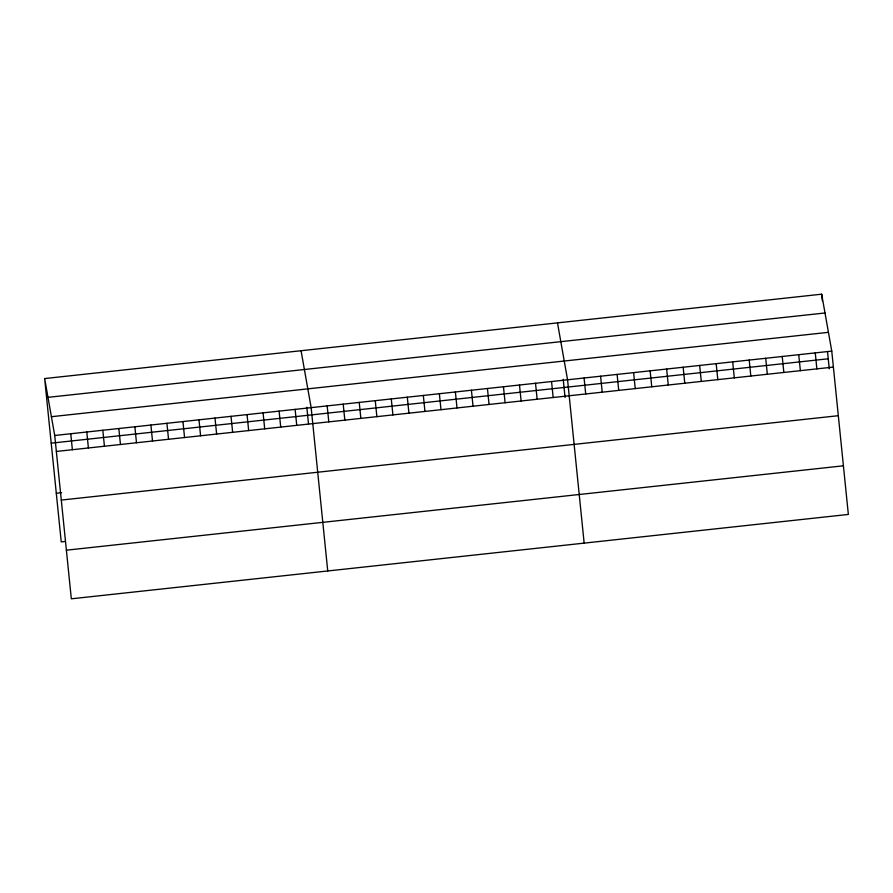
<?xml version="1.0" encoding="UTF-8"?>
<svg xmlns="http://www.w3.org/2000/svg" width="893" height="893" viewBox="0 0 893 893"><rect width="100%" height="100%" fill="white"/><g stroke="black" fill="none" stroke-linecap="round" stroke-linejoin="round"><path stroke-width="1.34" d="M44.65 378.565L821.672 294.188L831.763 351.105L848.35 514.435L71.328 598.812L54.73 435.483L44.65 378.565L61.237 541.895L65.245 541.459M47.976 397.352L825.009 312.974M51.403 416.707L828.436 332.33M54.73 435.483L831.763 351.105M51.214 443.162L828.235 358.785M56.359 451.456L833.381 367.079M56.304 493.26L61.639 492.679M61.293 500.08L838.326 415.703M66.383 550.188L843.405 465.811M557.489 322.875L567.568 379.793L584.156 543.123M301.064 350.726L311.155 407.643L327.742 570.973M821.672 294.188L822.353 300.841M827.554 352.032L829.251 368.809M815.253 352.902L816.872 368.876M798.733 354.7L800.362 370.662M782.223 356.486L783.842 372.459M765.714 358.283L767.333 374.245M749.205 360.08L750.823 376.042M732.684 361.866L734.314 377.839M716.175 363.663L717.805 379.625M699.665 365.449L701.284 381.423M683.156 367.246L684.775 383.22M666.647 369.043L668.265 385.006M650.126 370.829L651.756 386.803M633.617 372.627L635.236 388.589M617.108 374.424L618.726 390.386M600.598 376.21L602.217 392.183M584.078 378.007L585.708 393.969M563.226 379.369L565.068 397.497M551.55 381.534L553.169 397.508M535.521 383.276L537.139 399.249M519.492 385.017L521.11 400.99M503.462 386.758L505.092 402.732M487.444 388.5L489.063 404.473M471.415 390.241L473.033 406.203M455.385 391.982L457.015 407.945M439.367 393.724L440.986 409.686M423.338 395.465L424.956 411.427M407.308 397.206L408.927 413.169M391.279 398.937L392.909 414.91M375.261 400.678L376.879 416.651M359.232 402.419L360.85 418.393M343.202 404.161L344.832 420.134M327.173 405.902L328.803 421.876M306.812 407.208L308.52 424.086M295.125 409.385L296.744 425.347M279.096 411.126L280.726 427.088M263.078 412.867L264.696 428.83M247.048 414.609L248.667 430.571M231.019 416.339L232.649 432.312M214.99 418.08L216.619 434.054M198.972 419.822L200.59 435.795M182.942 421.563L184.561 437.537M166.913 423.304L168.543 439.278M150.895 425.046L152.513 441.019M134.865 426.787L136.484 442.749M118.836 428.528L120.466 444.491M102.807 430.27L104.436 446.232M86.788 432.011L88.407 447.973M70.759 433.752L72.378 449.715"/></g></svg>
